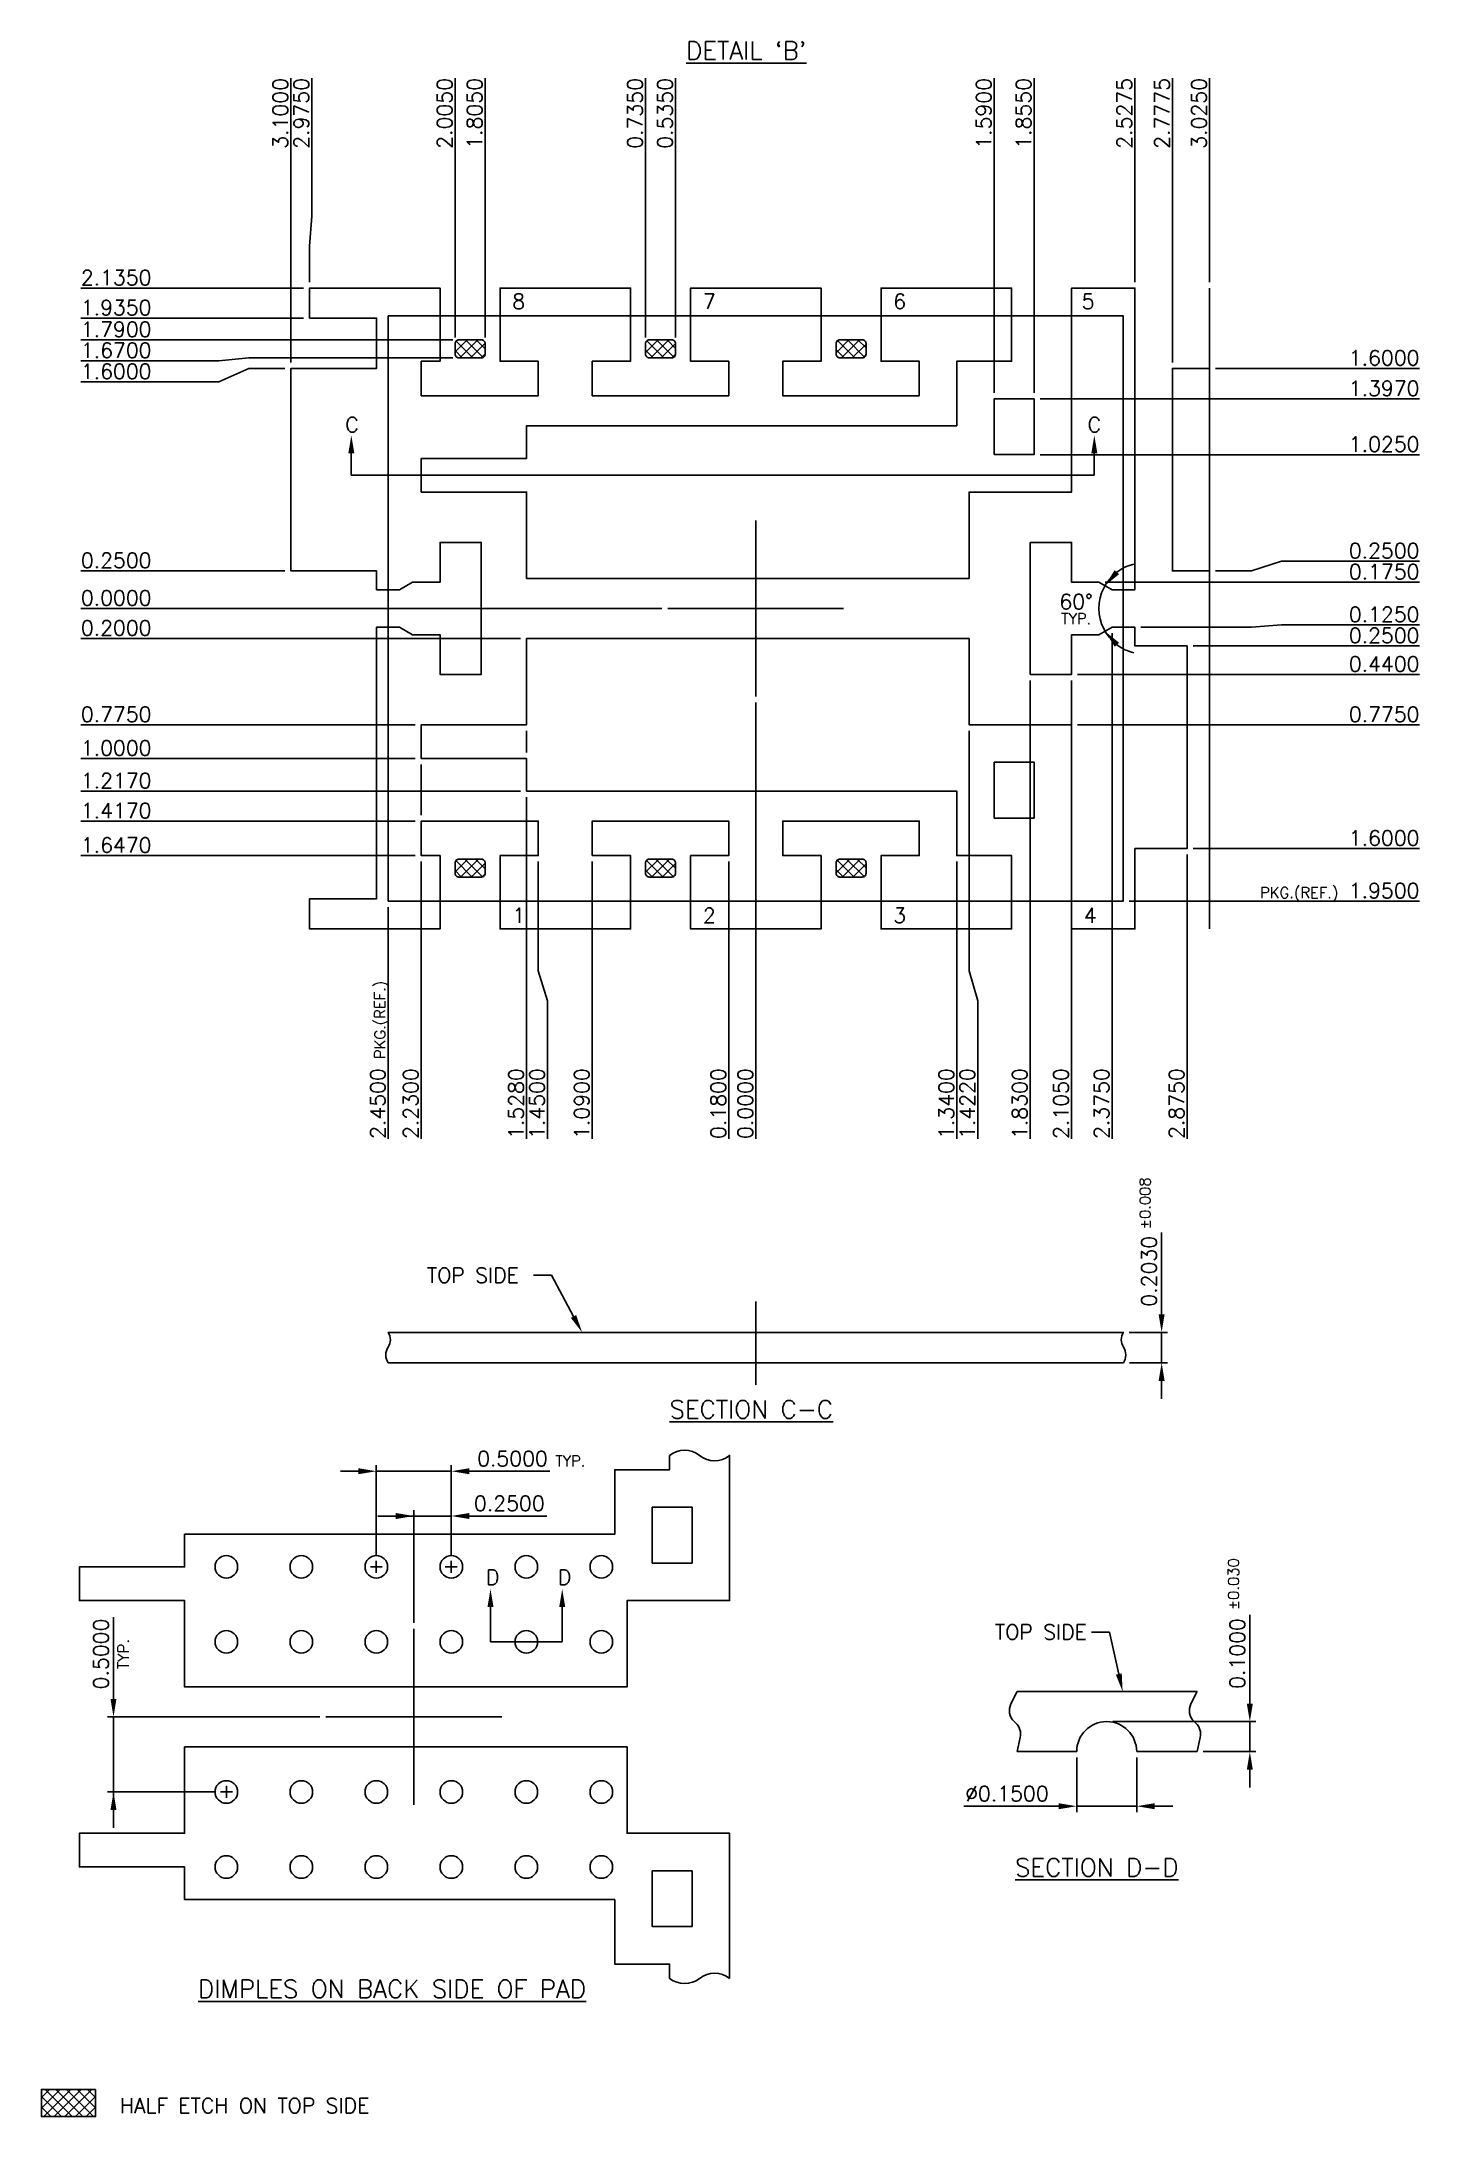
# Model space of a CAD drawing. Extents: x 295 to 525, y 44 to 389.
import ezdxf
from ezdxf.enums import TextEntityAlignment as Align
from ezdxf.lldxf.tags import DXFTag

# ---------------------------------------------------------------- set-up
doc = ezdxf.new("R2010")
doc.units = 0
doc.header["$LTSCALE"] = 8
doc.header["$MEASUREMENT"] = 0
for name, color, linetype in [('CEN', 2, 'CENTER'), ('COIN-LINE', 4, 'Continuous'), ('DIM', 7, 'Continuous'), ('LF-LINE', 1, 'Continuous'), ('PKG-OUT', 3, 'HIDDEN')]:
    doc.layers.add(name, color=color, linetype=linetype)
doc.styles.add('ROMANS', font='romans', dxfattribs={"height": 2.5})
doc.styles.add('SIMPLEX', font='SIMPLEX.shx', dxfattribs={"height": 3})
tags = doc.linetypes.add('CENTER', pattern=[2, 1.25, -0.25, 0.25, -0.25]).pattern_tags.tags
tags[10:11] = [DXFTag(74, 4), DXFTag(75, 0), DXFTag(340, '0'), DXFTag(46, 1.0), DXFTag(50, 0.0), DXFTag(44, 0.0), DXFTag(45, 0.0)]
tags[8:9] = [DXFTag(74, 4), DXFTag(75, 0), DXFTag(340, '0'), DXFTag(46, 1.0), DXFTag(50, 0.0), DXFTag(44, 0.0), DXFTag(45, 0.0)]
tags[6:7] = [DXFTag(74, 4), DXFTag(75, 0), DXFTag(340, '0'), DXFTag(46, 1.0), DXFTag(50, 0.0), DXFTag(44, 0.0), DXFTag(45, 0.0)]
tags[4:5] = [DXFTag(74, 4), DXFTag(75, 0), DXFTag(340, '0'), DXFTag(46, 1.0), DXFTag(50, 0.0), DXFTag(44, 0.0), DXFTag(45, 0.0)]
tags = doc.linetypes.add('HIDDEN', pattern=[0.375, 0.25, -0.125]).pattern_tags.tags
tags[6:7] = [DXFTag(74, 4), DXFTag(75, 0), DXFTag(340, '0'), DXFTag(46, 1.0), DXFTag(50, 0.0), DXFTag(44, 0.0), DXFTag(45, 0.0)]
tags[4:5] = [DXFTag(74, 4), DXFTag(75, 0), DXFTag(340, '0'), DXFTag(46, 1.0), DXFTag(50, 0.0), DXFTag(44, 0.0), DXFTag(45, 0.0)]

# ---------------------------------------------------------------- blocks, each defined once
blk = doc.blocks.new('INT1')
for points in [[(-1.09, -1.647), (-0.835, -1.647), (-0.835, -2.135), (-1.705, -2.135), (-1.705, -1.647), (-1.45, -1.647), (-1.45, -1.417), (-2.23, -1.417), (-2.23, -1.647), (-2.105, -1.647), (-2.105, -2.135), (-2.975, -2.135), (-2.975, -1.935), (-2.528, -1.935), (-2.528, -0.125), (-2.375, -0.125), (-2.288, -0.175), (-2.105, -0.175), (-2.105, -0.44), (-1.83, -0.44), (-1.83, 0.44), (-2.105, 0.44), (-2.105, 0.175), (-2.288, 0.175), (-2.375, 0.125), (-2.528, 0.125), (-2.528, 0.25), (-3.1, 0.25), (-3.1, 1.6), (-2.528, 1.6), (-2.528, 1.935), (-2.975, 1.935), (-2.975, 2.135), (-2.105, 2.135), (-2.105, 1.647), (-2.23, 1.647), (-2.23, 1.417), (-1.45, 1.417), (-1.45, 1.647), (-1.705, 1.647), (-1.705, 2.135), (-0.835, 2.135), (-0.835, 1.647), (-1.09, 1.647), (-1.09, 1.417), (-0.18, 1.417), (-0.18, 1.647), (-0.435, 1.647), (-0.435, 2.135), (0.435, 2.135), (0.435, 1.647), (0.18, 1.647), (0.18, 1.417), (1.09, 1.417), (1.09, 1.647), (0.835, 1.647), (0.835, 2.135), (1.705, 2.135), (1.705, 1.647), (1.34, 1.647), (1.34, 1.217), (-1.528, 1.217), (-1.528, 1), (-2.23, 1), (-2.23, 0.775), (-1.528, 0.775), (-1.528, 0.2), (1.422, 0.2), (1.422, 0.775), (2.105, 0.775), (2.105, 2.135), (2.527, 2.135), (2.527, 0.125), (2.375, 0.125), (2.288, 0.175), (2.105, 0.175), (2.105, 0.44), (1.83, 0.44), (1.83, -0.44), (2.105, -0.44), (2.105, -0.175), (2.288, -0.175), (2.375, -0.125), (2.527, -0.125), (2.527, -0.25), (2.875, -0.25), (2.875, -1.6), (2.527, -1.6), (2.527, -2.135), (2.105, -2.135), (2.105, -0.775), (1.422, -0.775), (1.422, -0.2), (-1.528, -0.2), (-1.528, -0.775), (-2.23, -0.775), (-2.23, -1), (-1.528, -1), (-1.528, -1.217), (1.34, -1.217), (1.34, -1.647), (1.705, -1.647), (1.705, -2.135), (0.835, -2.135), (0.835, -1.647), (1.09, -1.647), (1.09, -1.417), (0.18, -1.417), (0.18, -1.647), (0.435, -1.647), (0.435, -2.135), (-0.435, -2.135), (-0.435, -1.647), (-0.18, -1.647), (-0.18, -1.417), (-1.09, -1.417)], [(1.59, 1.025), (1.59, 1.397), (1.855, 1.397), (1.855, 1.025)], [(1.59, -1.025), (1.59, -1.397), (1.855, -1.397), (1.855, -1.025)]]:
    blk.add_lwpolyline(points, close=True)
blk.add_lwpolyline([(3.025, 0.25), (2.778, 0.25), (2.778, 1.6), (3.025, 1.6)])
at = {"layer": 'COIN-LINE'}
for points in [[(-2.005, 1.765), (-2.005, 1.695, 0.414214), (-1.98, 1.67), (-1.83, 1.67, 0.414214), (-1.805, 1.695), (-1.805, 1.765, 0.414214), (-1.83, 1.79), (-1.98, 1.79, 0.414214)], [(-0.735, 1.765), (-0.735, 1.695, 0.414214), (-0.71, 1.67), (-0.56, 1.67, 0.414214), (-0.535, 1.695), (-0.535, 1.765, 0.414214), (-0.56, 1.79), (-0.71, 1.79, 0.414214)], [(0.535, 1.765), (0.535, 1.695, 0.414214), (0.56, 1.67), (0.71, 1.67, 0.414214), (0.735, 1.695), (0.735, 1.765, 0.414214), (0.71, 1.79), (0.56, 1.79, 0.414214)], [(-2.005, -1.765), (-2.005, -1.695, -0.414214), (-1.98, -1.67), (-1.83, -1.67, -0.414214), (-1.805, -1.695), (-1.805, -1.765, -0.414214), (-1.83, -1.79), (-1.98, -1.79, -0.414214)], [(-0.735, -1.765), (-0.735, -1.695, -0.414214), (-0.71, -1.67), (-0.56, -1.67, -0.414214), (-0.535, -1.695), (-0.535, -1.765, -0.414214), (-0.56, -1.79), (-0.71, -1.79, -0.414214)], [(0.535, -1.765), (0.535, -1.695, -0.414214), (0.56, -1.67), (0.71, -1.67, -0.414214), (0.735, -1.695), (0.735, -1.765, -0.414214), (0.71, -1.79), (0.56, -1.79, -0.414214)]]:
    blk.add_lwpolyline(points, format="xyb", close=True, dxfattribs=at)
at = {"layer": 'PKG-OUT'}
blk.add_lwpolyline([(-2.45, -1.95), (-2.45, 1.95), (2.45, 1.95), (2.45, -1.95)], close=True, dxfattribs=at)

msp = doc.modelspace()

# ---------------------------------------------------------------- hatches: boundary and pattern name
at = {"layer": 'PKG-OUT'}
h = msp.add_hatch(dxfattribs=at)
h.set_pattern_fill('ANSI37', color=256, scale=10)
h.set_pattern_definition([(45, (272, 0), (-0.8838835, 0.8838835), []), (135, (272, 0), (-0.8838835, -0.8838835), [])])
h.paths.add_polyline_path([(368.19, 336.55, 0.414214), (368.81, 337.17), (368.81, 338.92, 0.414214), (368.19, 339.55), (364.44, 339.55, 0.414214), (363.81, 338.92), (363.81, 337.17, 0.414214), (364.44, 336.55)])
h.paths.add_polyline_path([(399.94, 336.55, 0.414214), (400.56, 337.17), (400.56, 338.92, 0.414214), (399.94, 339.55), (396.19, 339.55, 0.414214), (395.56, 338.92), (395.56, 337.17, 0.414214), (396.19, 336.55)])
h.paths.add_polyline_path([(432.31, 338.92, 0.414214), (431.69, 339.55), (427.94, 339.55, 0.414214), (427.31, 338.92), (427.31, 337.17, 0.414214), (427.94, 336.55), (431.69, 336.55, 0.414214), (432.31, 337.17)])
h.paths.add_polyline_path([(368.19, 250.05, 0.414214), (368.81, 250.67), (368.81, 252.42, 0.414214), (368.19, 253.05), (364.44, 253.05, 0.414214), (363.81, 252.42), (363.81, 250.67, 0.414214), (364.44, 250.05)])
h.paths.add_polyline_path([(396.19, 253.05, 0.414214), (395.56, 252.42), (395.56, 250.67, 0.414214), (396.19, 250.05), (399.94, 250.05, 0.414214), (400.56, 250.67), (400.56, 252.42, 0.414214), (399.94, 253.05)])
h.paths.add_polyline_path([(427.94, 253.05, 0.414214), (427.31, 252.42), (427.31, 250.67, 0.414214), (427.94, 250.05), (431.69, 250.05, 0.414214), (432.31, 250.67), (432.31, 252.42, 0.414214), (431.69, 253.05)])
h = msp.add_hatch(dxfattribs=at)
h.set_pattern_fill('ANSI37', color=256, scale=10, style=0)
h.set_pattern_definition([(45, (106.7027, -30.0814), (-0.8838835, 0.8838835), []), (135, (106.7027, -30.0814), (-0.8838835, -0.8838835), [])])
h.paths.add_polyline_path([(303.88, 48.06), (294.88, 48.06), (294.88, 43.56), (303.88, 43.56)])

# ---------------------------------------------------------------- linework, layer by layer
for p, q in [((375.74, 274.42), (375.74, 270.8)), ((358.19, 260.37), (358.19, 268.8))]:
    msp.add_line(p, q)
at = {"layer": 'CEN'}
for p, q in [((489.56, 348.17), (489.56, 241.42)), ((413.94, 280.15), (413.94, 309.44)), ((428.58, 294.8), (399.29, 294.8)), ((413.94, 165.45), (413.94, 179.34)), ((351.69, 135.13), (349.69, 135.13)), ((350.69, 134.13), (350.69, 136.13)), ((364.19, 135.13), (362.19, 135.13)), ((363.19, 134.13), (363.19, 136.13)), ((356.94, 95.49), (356.94, 124.78)), ((356.94, 124), (356.94, 96.27)), ((371.59, 110.13), (342.3, 110.13)), ((343.08, 110.13), (370.8, 110.13)), ((326.69, 97.63), (324.69, 97.63)), ((325.69, 96.63), (325.69, 98.63))]:
    msp.add_line(p, q, dxfattribs=at)
at = {"layer": 'COIN-LINE'}
for p, q in [((336.44, 355.17), (336.44, 360.17)), ((339.56, 355.17), (339.94, 360.17)), ((363.81, 355.17), (363.81, 360.17)), ((368.81, 355.17), (368.81, 360.17)), ((395.56, 355.17), (395.56, 360.17)), ((400.56, 355.17), (400.56, 360.17)), ((453.69, 355.17), (453.69, 360.17)), ((460.31, 355.17), (460.31, 360.17)), ((477.12, 355.17), (477.12, 360.17)), ((483.38, 355.17), (483.38, 360.17)), ((489.56, 355.17), (489.56, 360.17)), ((329.44, 348.17), (324.44, 348.17)), ((329.44, 343.17), (324.44, 343.17)), ((329.44, 339.55), (324.44, 339.55)), ((329.44, 336.55), (324.44, 336.05)), ((329.44, 334.8), (324.44, 332.55)), ((496.56, 334.8), (501.56, 334.8)), ((496.56, 329.72), (501.56, 329.72)), ((496.56, 320.42), (501.56, 320.42)), ((329.44, 301.05), (324.44, 301.05)), ((496.56, 301.05), (501.56, 302.67)), ((496.56, 299.17), (501.56, 299.17)), ((329.44, 294.8), (324.44, 294.8)), ((496.56, 291.67), (501.56, 292.05)), ((329.44, 289.8), (324.44, 289.8)), ((496.56, 288.55), (501.56, 288.55)), ((496.56, 283.8), (501.56, 283.8)), ((329.44, 275.42), (324.44, 275.42)), ((496.56, 275.42), (501.56, 275.42)), ((329.44, 269.8), (324.44, 269.8)), ((329.44, 264.37), (324.44, 264.37)), ((329.44, 259.37), (324.44, 259.37)), ((329.44, 253.62), (324.44, 253.62)), ((496.56, 254.8), (501.56, 254.8)), ((496.56, 246.05), (501.56, 246.05)), ((352.69, 234.42), (352.69, 229.42)), ((358.19, 234.42), (358.19, 229.42)), ((375.74, 234.42), (375.74, 229.42)), ((377.69, 234.42), (379.24, 229.42)), ((386.69, 234.42), (386.69, 229.42)), ((409.44, 234.42), (409.44, 229.42)), ((413.94, 234.42), (413.94, 229.42)), ((447.44, 234.42), (447.44, 229.42)), ((449.49, 234.42), (450.94, 229.42)), ((459.69, 234.42), (459.69, 229.42)), ((466.56, 234.42), (466.56, 229.42)), ((473.31, 234.42), (473.31, 229.42)), ((485.81, 234.42), (485.81, 229.42))]:
    msp.add_line(p, q, dxfattribs=at)
msp.add_lwpolyline([(352.66, 169.12, -0.296651), (352.66, 171.75, 0.290764), (352.69, 174.2), (475.19, 174.2, 0.290764), (475.21, 171.75, -0.296651), (475.21, 169.12), (352.69, 169.12)], format="xyb", dxfattribs=at)
msp.add_lwpolyline([(303.88, 48.06), (303.88, 43.56), (294.88, 43.56), (294.88, 48.06)], close=True, dxfattribs=at)
at = {"layer": 'DIM'}
for p, q in [((336.44, 360.17), (336.44, 383.17)), ((339.94, 360.17), (339.94, 383.17)), ((363.81, 360.17), (363.81, 383.17)), ((368.81, 360.17), (368.81, 383.17)), ((395.56, 360.17), (395.56, 383.17)), ((400.56, 360.17), (400.56, 383.17)), ((453.69, 360.17), (453.69, 383.17)), ((460.31, 360.17), (460.31, 383.17)), ((477.12, 360.17), (477.12, 383.17)), ((483.38, 360.17), (483.38, 383.17)), ((489.56, 360.17), (489.56, 383.17)), ((336.44, 335.8), (336.44, 355.17)), ((339.56, 349.17), (339.56, 355.17)), ((363.81, 339.92), (363.81, 355.17)), ((368.81, 339.92), (368.81, 355.17)), ((395.56, 339.92), (395.56, 355.17)), ((400.56, 339.92), (400.56, 355.17)), ((453.69, 330.72), (453.69, 355.17)), ((460.31, 330.72), (460.31, 355.17)), ((477.12, 349.17), (477.12, 355.17)), ((483.38, 335.8), (483.38, 355.17)), ((489.56, 349.17), (489.56, 355.17)), ((324.44, 348.17), (301.44, 348.17)), ((338.56, 348.17), (329.44, 348.17)), ((324.44, 343.17), (301.44, 343.17)), ((338.56, 343.17), (329.44, 343.17)), ((324.44, 339.55), (301.44, 339.55)), ((363.44, 339.55), (329.44, 339.55)), ((324.44, 336.05), (301.44, 336.05)), ((363.44, 336.55), (329.44, 336.55)), ((324.44, 332.55), (301.44, 332.55)), ((335.44, 334.8), (329.44, 334.8)), ((490.56, 334.8), (496.56, 334.8)), ((501.56, 334.8), (524.56, 334.8)), ((461.31, 329.72), (496.56, 329.72)), ((501.56, 329.72), (524.56, 329.72)), ((346.52, 320.64), (346.52, 316.99)), ((461.31, 320.42), (496.56, 320.42)), ((470.36, 320.64), (470.36, 316.99)), ((501.56, 320.42), (524.56, 320.42)), ((470.36, 316.99), (346.52, 316.99)), ((324.44, 301.05), (301.44, 301.05)), ((335.44, 301.05), (329.44, 301.05)), ((490.56, 301.05), (496.56, 301.05)), ((501.56, 302.67), (524.56, 302.67)), ((472.15, 299.17), (496.56, 299.17)), ((501.56, 299.17), (524.56, 299.17)), ((324.44, 294.8), (301.44, 294.8)), ((398.29, 294.8), (329.44, 294.8)), ((473.31, 290.67), (473.31, 234.42)), ((478.12, 291.67), (496.56, 291.67)), ((501.56, 292.05), (524.56, 292.05)), ((324.44, 289.8), (301.44, 289.8)), ((374.74, 289.8), (329.44, 289.8)), ((486.81, 288.55), (496.56, 288.55)), ((501.56, 288.55), (524.56, 288.55)), ((467.56, 283.8), (496.56, 283.8)), ((501.56, 283.8), (524.56, 283.8)), ((459.69, 282.8), (459.69, 234.42)), ((466.56, 282.8), (466.56, 234.42)), ((413.94, 279.15), (413.94, 234.42)), ((324.44, 275.42), (301.44, 275.42)), ((357.19, 275.42), (329.44, 275.42)), ((449.49, 274.42), (449.49, 234.42)), ((467.56, 275.42), (496.56, 275.42)), ((501.56, 275.42), (524.56, 275.42)), ((324.44, 269.8), (301.44, 269.8)), ((357.19, 269.8), (329.44, 269.8)), ((324.44, 264.37), (301.44, 264.37)), ((374.74, 264.37), (329.44, 264.37)), ((375.74, 263.37), (375.74, 234.42)), ((324.44, 259.37), (301.44, 259.37)), ((357.19, 259.37), (329.44, 259.37)), ((324.44, 253.62), (301.44, 253.62)), ((357.19, 253.62), (329.44, 253.62)), ((358.19, 252.62), (358.19, 234.42)), ((377.69, 252.62), (377.69, 234.42)), ((386.69, 252.62), (386.69, 234.42)), ((409.44, 252.62), (409.44, 234.42)), ((447.44, 252.62), (447.44, 234.42)), ((485.81, 253.8), (485.81, 234.42)), ((486.81, 254.8), (496.56, 254.8)), ((501.56, 254.8), (524.56, 254.8)), ((476.19, 246.05), (496.56, 246.05)), ((501.56, 246.05), (524.56, 246.05)), ((352.69, 245.05), (352.69, 234.42)), ((352.69, 229.42), (352.69, 206.42)), ((358.19, 229.42), (358.19, 206.42)), ((375.74, 229.42), (375.74, 206.42)), ((379.24, 229.42), (379.24, 206.42)), ((386.69, 229.42), (386.69, 206.42)), ((409.44, 229.42), (409.44, 206.42)), ((413.94, 229.42), (413.94, 206.42)), ((447.44, 229.42), (447.44, 206.42)), ((450.94, 229.42), (450.94, 206.42)), ((459.69, 229.42), (459.69, 206.42)), ((466.56, 229.42), (466.56, 206.42)), ((473.31, 229.42), (473.31, 206.42)), ((485.81, 229.42), (485.81, 206.42)), ((481.58, 177.2), (481.58, 190.82)), ((379.89, 183.71), (376.89, 183.71)), ((383.56, 176.84), (379.89, 183.71)), ((476.19, 174.2), (482.58, 174.2)), ((481.58, 169.12), (481.58, 174.2)), ((476.21, 169.12), (482.58, 169.12)), ((481.58, 166.12), (481.58, 163.12)), ((347.69, 151.06), (344.69, 151.06)), ((350.69, 137.13), (350.69, 152.06)), ((350.69, 151.06), (363.19, 151.06)), ((363.19, 137.13), (363.19, 152.06)), ((366.19, 151.06), (379.6, 151.06)), ((363.19, 143.6), (350.94, 143.6)), ((356.94, 125.78), (356.94, 144.6)), ((366.19, 143.6), (379.12, 143.6)), ((369.72, 128.44), (369.72, 122.63)), ((381.67, 128.44), (381.67, 122.63)), ((306.88, 113.13), (306.88, 126.74)), ((496.28, 112.35), (496.28, 127.13)), ((369.72, 122.63), (381.67, 122.63)), ((472.91, 124.27), (469.91, 124.27)), ((474.44, 117.28), (472.91, 124.27)), ((341.3, 110.13), (305.88, 110.13)), ((306.88, 110.13), (306.88, 91.63)), ((473.42, 109.35), (497.28, 109.35)), ((496.28, 104.35), (496.28, 109.35)), ((488.49, 104.35), (497.28, 104.35)), ((467.42, 103.35), (467.42, 94.25)), ((477.42, 103.35), (477.42, 94.25)), ((496.28, 101.35), (496.28, 98.35)), ((323.69, 97.63), (305.88, 97.63)), ((464.42, 95.25), (448.63, 95.25)), ((477.42, 95.25), (467.42, 95.25)), ((480.42, 95.25), (483.42, 95.25))]:
    msp.add_line(p, q, dxfattribs=at)
for start, end in [(127.2381, 232.7619), (103.5102, 127.2381), (232.7619, 256.4898)]:
    msp.add_arc((478.73, 294.8), 7.6, start, end, dxfattribs=at)
for points in [[(346.52, 323.64), (347.02, 320.64), (346.02, 320.64)], [(470.36, 323.64), (470.86, 320.64), (469.86, 320.64)], [(472.14, 298.6), (473.75, 301.18), (474.5, 300.52)], [(472.14, 291), (474.5, 289.08), (473.75, 288.42)], [(384.98, 174.2), (383.12, 176.61), (384, 177.08)], [(481.08, 177.2), (482.08, 177.2), (481.58, 174.2)], [(481.08, 166.12), (482.08, 166.12), (481.58, 169.12)], [(350.69, 151.06), (347.69, 150.56), (347.69, 151.56)], [(363.19, 151.06), (366.19, 150.56), (366.19, 151.56)], [(356.94, 143.6), (353.94, 143.1), (353.94, 144.1)], [(363.19, 143.6), (366.19, 143.1), (366.19, 144.1)], [(370.22, 128.44), (369.22, 128.44), (369.72, 131.44)], [(381.17, 128.44), (382.17, 128.44), (381.67, 131.44)], [(369.59, 130.34), (369.53, 130.34), (369.56, 130.52)], [(381.79, 130.34), (381.85, 130.34), (381.82, 130.52)], [(474.93, 117.39), (473.95, 117.18), (475.08, 114.35)], [(306.88, 110.13), (307.38, 113.13), (306.38, 113.13)], [(496.28, 109.35), (496.78, 112.35), (495.78, 112.35)], [(496.28, 104.35), (496.78, 101.35), (495.78, 101.35)], [(306.88, 97.63), (307.38, 94.63), (306.38, 94.63)], [(464.42, 95.75), (464.42, 94.75), (467.42, 95.25)], [(480.42, 95.75), (480.42, 94.75), (477.42, 95.25)]]:
    msp.add_solid(points, dxfattribs=at)
at = {"layer": 'LF-LINE'}
for p, q in [((457.49, 114.35), (456.47, 112.32)), ((487.49, 114.35), (457.49, 114.35)), ((486.47, 112.32), (487.49, 114.35)), ((457, 109.36), (457.28, 109.09)), ((487.28, 109.09), (487, 109.36)), ((458.02, 106.71), (457.49, 104.35)), ((457.49, 104.35), (467.42, 104.35)), ((477.42, 104.35), (487.49, 104.35)), ((487.49, 104.35), (488.02, 106.71))]:
    msp.add_line(p, q, dxfattribs=at)
for points in [[(399.57, 153.69, -0.349779), (404.57, 153.69, 0.356619), (409.57, 153.69), (409.57, 129.51), (392.49, 129.51), (392.49, 115.13), (318.74, 115.13), (318.74, 129.51), (301.19, 129.51), (301.19, 135.13), (318.74, 135.13), (318.74, 140.56), (390.44, 140.56), (390.44, 151.31), (399.57, 151.31)], [(409.57, 66.57), (409.57, 90.76), (392.49, 90.76), (392.49, 105.13), (318.74, 105.13), (318.74, 90.76), (301.19, 90.76), (301.19, 85.13), (318.74, 85.13), (318.74, 79.71), (390.44, 79.71), (390.44, 68.96), (399.57, 68.96), (399.57, 66.57, 0.349779), (404.57, 66.57, -0.356619)]]:
    msp.add_lwpolyline(points, format="xyb", close=True, dxfattribs=at)
for points in [[(396.69, 135.76), (396.69, 145.06), (403.32, 145.06), (403.32, 135.76)], [(396.69, 84.51), (396.69, 75.21), (403.32, 75.21), (403.32, 84.51)]]:
    msp.add_lwpolyline(points, close=True, dxfattribs=at)
for centre, radius, start, end in [((458.7, 111.19), 2.5, 153.18, 227.132), ((488.7, 111.19), 2.5, 153.18, 227.132), ((455.58, 107.26), 2.5, 347.3561, 47.132), ((472.42, 104.35), 5, 360, 180), ((485.58, 107.26), 2.5, 347.3561, 47.132)]:
    msp.add_arc(centre, radius, start, end, dxfattribs=at)
at = {"layer": 'PKG-OUT'}
for centre in [(325.69, 135.13), (338.19, 135.13), (350.69, 135.13), (363.19, 135.13), (375.69, 135.13), (388.19, 135.13), (325.69, 122.63), (338.19, 122.63), (350.69, 122.63), (363.19, 122.63), (375.69, 122.63), (388.19, 122.63), (325.69, 97.63), (338.19, 97.63), (350.69, 97.63), (363.19, 97.63), (375.69, 97.63), (388.19, 97.63), (325.69, 85.13), (338.19, 85.13), (350.69, 85.13), (363.19, 85.13), (375.69, 85.13), (388.19, 85.13)]:
    msp.add_circle(centre, 1.88, dxfattribs=at)

# ---------------------------------------------------------------- block references
at = {"layer": 'LF-LINE', "xscale": 25, "yscale": 25, "zscale": 25}
msp.add_blockref('INT1', (413.94, 294.8), dxfattribs=at)

# ---------------------------------------------------------------- texts
at = {"style": 'SIMPLEX'}
for s, p in [('8', (373.36, 344.7)), ('7', (405.11, 344.7)), ('6', (436.86, 344.7)), ('5', (468.26, 344.7)), ('1', (373.36, 242.4)), ('2', (405.11, 242.4)), ('3', (436.86, 242.4)), ('4', (468.61, 242.4))]:
    msp.add_text(s, height=2.5, dxfattribs=at).set_placement(p)
at = {"layer": 'DIM', "style": 'SIMPLEX'}
for s, p in [('3.1000', (335.94, 383.17)), ('2.9750', (339.44, 383.17)), ('2.0050', (363.31, 383.17)), ('1.8050', (368.31, 383.17)), ('0.7350', (395.06, 383.17)), ('0.5350', (400.06, 383.17)), ('1.5900', (453.19, 383.17)), ('1.8550', (459.81, 383.17)), ('2.5275', (476.62, 383.17)), ('2.7775', (482.88, 383.17)), ('3.0250', (489.06, 383.17))]:
    msp.add_text(s, height=2.5, rotation=90, dxfattribs=at).set_placement(p, align=Align.RIGHT)
for s, height, p in [('2.1350', 2.5, (301.44, 348.67)), ('1.9350', 2.5, (301.44, 343.67)), ('1.7900', 2.5, (301.44, 340.05)), ('1.6700', 2.5, (301.44, 336.55)), ('1.6000', 2.5, (301.44, 333.05)), ('0.2500', 2.5, (301.44, 301.55)), ('0.0000', 2.5, (301.44, 295.3)), ('0.2000', 2.5, (301.44, 290.3)), ('0.7750', 2.5, (301.44, 275.92)), ('1.0000', 2.5, (301.44, 270.3)), ('1.2170', 2.5, (301.44, 264.87)), ('1.4170', 2.5, (301.44, 259.87)), ('1.6470', 2.5, (301.44, 254.12)), ('PKG.(REF.)', 1.8, (497.99, 246.55)), ('HALF ETCH ON TOP SIDE', 2.5, (307.95, 44.13))]:
    msp.add_text(s, height=height, dxfattribs=at).set_placement(p)
for s, p in [('1.6000', (524.56, 335.3)), ('1.3970', (524.56, 330.22)), ('1.0250', (524.56, 320.92)), ('0.2500', (524.56, 303.17)), ('0.1750', (524.56, 299.67)), ('0.1250', (524.56, 292.55)), ('0.2500', (524.56, 289.05)), ('0.4400', (524.56, 284.3)), ('0.7750', (524.56, 275.92)), ('1.6000', (524.56, 255.3)), ('1.9500', (524.56, 246.55))]:
    msp.add_text(s, height=2.5, dxfattribs=at).set_placement(p, align=Align.RIGHT)
for s, height, p in [('PKG.(REF.)', 1.8, (352.19, 219.74)), ('2.4500', 2.5, (352.19, 206.42)), ('2.2300', 2.5, (357.69, 206.42)), ('1.5280', 2.5, (375.24, 206.42)), ('1.4500', 2.5, (378.74, 206.42)), ('1.0900', 2.5, (386.19, 206.42)), ('0.1800', 2.5, (408.94, 206.42)), ('0.0000', 2.5, (413.44, 206.42)), ('1.3400', 2.5, (446.94, 206.42)), ('1.4220', 2.5, (450.44, 206.42)), ('1.8300', 2.5, (459.19, 206.42)), ('2.1050', 2.5, (466.06, 206.42)), ('2.3750', 2.5, (472.81, 206.42)), ('2.8750', 2.5, (485.31, 206.42)), ('%%p0.008', 1.8, (479.72, 191.38))]:
    msp.add_text(s, height=height, rotation=90, dxfattribs=at).set_placement(p)
for p in [(368.98, 133.41), (380.93, 133.41)]:
    msp.add_text('D', height=2.5, dxfattribs=at).set_placement(p, align=Align.MIDDLE_LEFT)
msp.add_text('TOP SIDE', height=2.5, dxfattribs=at).set_placement((469.12, 124.27), align=Align.MIDDLE_RIGHT)
for s, insert, char_height, attachment_point in [('C', (346.63, 325.42), 2.5, 5), ('C', (470.35, 325.42), 2.5, 5), ('TYP.', (467.33, 293.1), 1.8, 5), ('\\A1;60%%d', (467.33, 295.93), 2.5, 5), ('TOP SIDE', (359.12, 184.96), 2.5, 1), ('0.5000', (373.38, 153.16), 2.5, 5), ('TYP.', (383.03, 152.76), 1.8, 5), ('0.2500', (372.86, 145.7), 2.5, 5), ('%%C0.1500', (455.79, 97.35), 2.5, 5)]:
    msp.add_mtext(s, dxfattribs=dict(at, insert=insert, char_height=char_height, attachment_point=attachment_point))
at = {"layer": 'DIM', "attachment_point": 5, "rotation": 90, "style": 'SIMPLEX'}
for s, insert, char_height in [('\\A1;0.2030', (479.48, 184.37), 2.5), ('%%P0.030', (493.55, 132.25), 1.8), ('0.5000', (304.78, 120.61), 2.5), ('0.1000', (494.18, 120.69), 2.5), ('TYP.', (308.52, 120.61), 1.8)]:
    msp.add_mtext(s, dxfattribs=dict(at, insert=insert, char_height=char_height))
at = {"layer": 'LF-LINE'}
for s, style, p in [("%%UDETAIL `B'", 'ROMANS', (402.33, 386.25)), ('%%USECTION C-C', 'SIMPLEX', (399.56, 159.87)), ('%%USECTION D-D', 'SIMPLEX', (457.15, 83.57)), ('%%UDIMPLES ON BACK SIDE OF PAD', 'SIMPLEX', (320.98, 63.32))]:
    msp.add_text(s, height=3, dxfattribs=dict(at, style=style)).set_placement(p)

doc.saveas('drawing.dxf')
